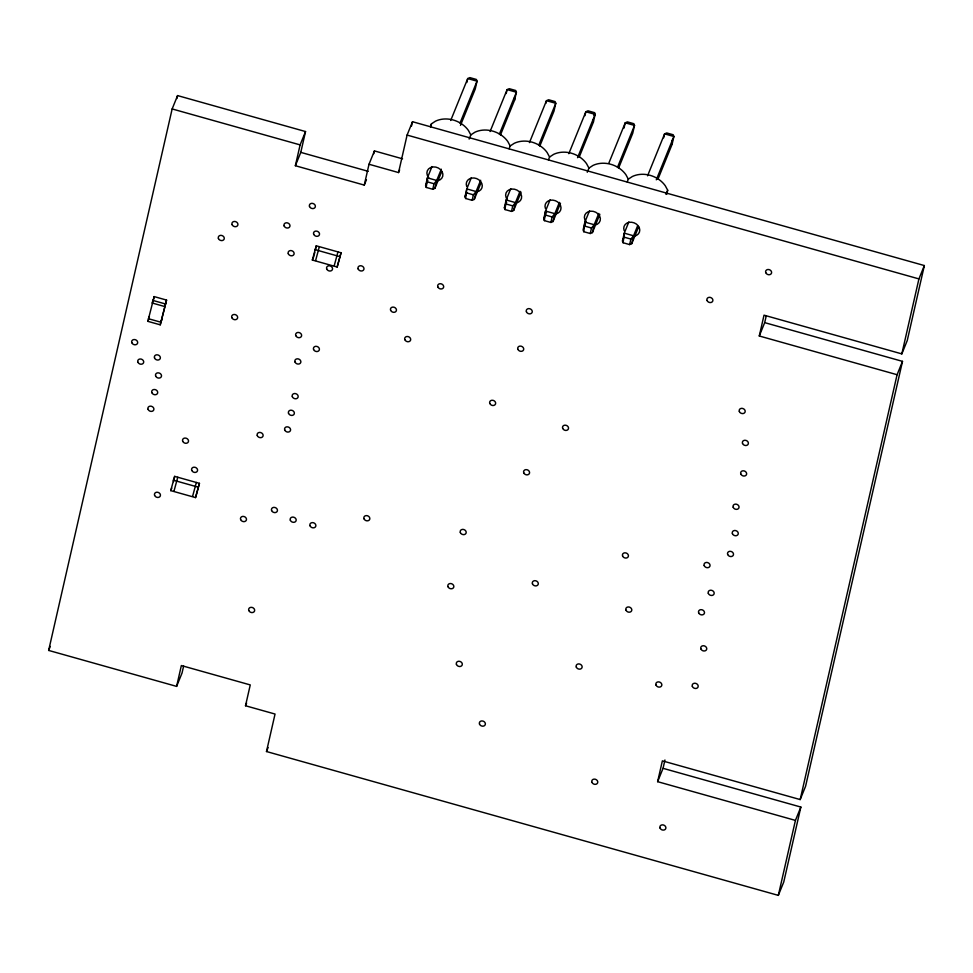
<?xml version="1.0" encoding="UTF-8"?>
<svg xmlns="http://www.w3.org/2000/svg" width="973" height="973" viewBox="0 0 973 973"><rect width="100%" height="100%" fill="white"/><g stroke="black" fill="none" stroke-linecap="round" stroke-linejoin="round"><path stroke-width="1.46" d="M183.617 666.091L182.036 673.036L176.612 686.391L48.65 650.426L172.148 108.94L177.573 95.585L305.534 131.55L300.779 152.372L295.366 165.726L364.267 185.089L366.432 179.75M176.891 98.541L177.573 95.585M147.847 321.345L154.16 296.595L166.565 300.085L160.253 324.824L147.847 321.345L149.38 317.587M153.564 299.222L154.16 296.595M160.253 324.824L166.565 300.085M170.737 490.623L174.654 476.369L199.453 483.338L195.537 497.592L170.737 490.623L171.759 488.118M173.462 481.611L174.654 476.369M195.537 497.592L199.453 483.338M176.612 686.391L181.355 665.556L250.256 684.919L245.512 705.753L275.043 714.048L266.493 751.533L778.327 895.379L783.751 882.025L800.852 807.055L663.051 768.329L657.626 781.672L795.428 820.397L800.852 807.055M295.366 165.726L300.11 144.892L305.534 131.55M312.345 260.046L316.261 245.804L341.061 252.773L337.144 267.016L312.345 260.046L313.865 256.3M314.17 254.987L314.766 252.36M315.361 249.733L316.261 245.804M337.144 267.016L341.061 252.773M364.267 185.089L369.01 164.255L374.435 150.912L402.554 158.818M373.802 153.685L374.435 150.912M369.01 164.255L398.541 172.562L407.091 135.077L412.516 121.722L924.35 265.556L907.25 340.538L901.825 353.892L764.024 315.167L759.281 335.989L897.082 374.714L902.494 361.36L764.693 322.635L759.281 335.989M411.53 126.04L412.516 121.722M430.784 126.782L431.453 123.826L435.515 121.163A24.216 20.105 22.1 0 1 468.402 130.406L470.823 134.894L469.132 139.066M441.778 171.43L434.919 188.336L432.778 189.261L426.259 187.436L425.615 185.721L427.415 177.84L431.988 166.578M426.259 187.436L427.415 177.84L436.707 180.455L441.292 169.193M432.778 189.261L434.031 183.751L436.707 180.455L434.919 188.336M466.833 82.486L467.733 78.558L469.874 77.621L476.381 79.445L477.025 81.16L475.238 89.042L460.484 125.371M481.149 182.498L474.289 199.392L472.148 200.329L465.641 198.492L464.985 196.777L466.785 188.908L471.358 177.645M465.641 198.492L466.785 188.908L476.089 191.523L480.662 180.26M472.148 200.329L473.401 194.819L476.089 191.523L474.289 199.392M506.203 93.554L507.103 89.613L509.244 88.689L515.751 90.513L516.408 92.228L514.608 100.097L500.426 135.04M521.09 192.155L513.659 210.46L511.518 211.396L505.011 209.56L504.367 207.845L506.155 199.976L510.728 188.713M505.011 209.56L506.155 199.976L515.459 202.591L520.032 191.328M511.518 211.396L512.771 205.875L515.459 202.591L513.659 210.46M545.877 103.308L546.473 100.681L548.614 99.757L555.133 101.581L555.778 103.296L553.978 111.165L539.796 146.108M560.472 203.223L553.029 221.528L550.888 222.452L544.381 220.628L543.737 218.913L545.525 211.044L550.098 199.769M544.381 220.628L545.525 211.044L554.829 213.659L559.402 202.384M550.888 222.452L552.153 216.943L554.829 213.659L553.029 221.528M584.955 115.678L585.843 111.749L587.984 110.813L594.503 112.649L595.148 114.364L593.348 122.233L579.166 157.176M593.871 115.398L594.503 112.649M599.842 214.279L592.411 232.583L590.258 233.52L583.751 231.696L584.895 222.099L589.48 210.837M590.258 233.52L591.523 228.01L594.199 224.714L598.772 213.452M592.411 232.583L594.199 224.714L584.895 222.099L583.107 229.981L583.751 231.696M624.021 128.059L625.225 122.817L627.366 121.88L633.873 123.705L634.518 125.42L632.73 133.301L618.536 168.232M638.641 226.758L631.781 243.651L629.64 244.588L623.121 242.751L622.477 241.036L624.277 233.167L628.85 221.905M623.121 242.751L624.277 233.167L633.569 235.782L637.57 225.931M629.64 244.588L630.893 239.078L633.569 235.782L631.781 243.651M663.695 137.813L664.595 133.873L666.736 132.948L673.243 134.773L673.888 136.488L672.1 144.357L657.906 179.3M666.748 194.332L667.685 190.222L665.264 185.734A24.216 20.105 22.1 0 0 632.377 176.49L628.315 179.154L627.184 181.939M657.626 781.672L662.37 760.85L800.183 799.575L805.595 786.22L902.494 361.36M663.051 768.329L664.948 759.998M764.693 322.635L766.286 315.69M778.327 895.379L795.428 820.397M800.183 799.575L897.082 374.714M901.825 353.892L918.926 278.91L924.35 265.556M153.393 299.635L152.043 302.98L164.437 306.459L165.969 302.712M149.416 316.359L148.455 318.718L160.849 322.209L162.382 318.451M48.65 650.426L50.28 646.425M177.755 477.244L174.009 491.073M196.351 482.462L192.605 496.303M319.363 246.668L315.617 260.509M337.959 251.898L334.213 265.738M398.541 172.562L399.623 169.886M430.321 126.612L431.453 123.826M450.706 120.482L467.733 78.558L477.025 81.16L460.01 123.097M425.615 185.721L427.901 180.09M245.512 705.753L246.595 703.078M490.076 131.55L507.103 89.613L516.408 92.228L499.38 134.165M464.985 196.777L466.699 192.557M509.074 148.747L510.193 145.962L514.255 143.299A24.216 20.105 22.1 0 1 547.142 152.53L549.575 157.03L548.444 159.803M266.493 751.533L268.11 747.532M529.446 142.605L546.473 100.681L555.778 103.296L538.75 145.22M504.367 207.845L506.653 202.214M568.828 153.673L585.843 111.749L595.148 114.364L577.561 157.687M543.737 218.913L546.595 211.871M587.254 172.257L588.945 168.086L593.007 165.422A24.216 20.105 22.1 0 1 625.882 174.666L628.315 179.154M608.757 163.342L625.225 122.817L634.518 125.42L617.49 167.356M583.678 228.57L585.393 224.349M647.568 175.809L664.595 133.873L673.888 136.488L656.301 179.81M622.477 241.036L624.192 236.816M665.994 194.393L667.685 190.222M470.823 134.894L474.885 132.231A24.216 20.105 22.1 0 1 507.772 141.474L510.193 145.962M549.575 157.03L553.637 154.354A24.216 20.105 22.1 0 1 586.512 163.598L588.945 168.086M407.091 135.077L918.926 278.91M172.148 108.94L300.11 144.892M427.524 181.927L434.031 183.751M466.894 192.982L473.401 194.819M506.264 204.05L512.771 205.875M545.634 215.118L552.153 216.943M585.004 226.186L591.523 228.01M624.386 237.242L630.893 239.078M300.779 152.372L368.244 171.333M314.741 249.55L339.541 256.531M152.639 300.353L165.045 303.844M173.133 480.127L197.933 487.096M671.99 140.282L672.1 144.357M593.275 119.509L593.348 122.233M514.535 97.385L514.608 100.097M545.427 208.514A8.198 6.811 22.1 0 1 550.39 200.231A8.198 6.811 22.1 0 1 560.582 205.692A8.198 6.811 22.1 0 1 555.632 213.987M586.16 221.856A8.198 6.811 22.1 0 1 588.069 211.81A8.198 6.811 22.1 0 1 599.599 215.957A8.198 6.811 22.1 0 1 595.002 225.043M624.167 230.65A8.198 6.811 22.1 0 1 629.13 222.355A8.198 6.811 22.1 0 1 639.334 227.816A8.198 6.811 22.1 0 1 634.372 236.111M466.687 186.39A8.198 6.811 22.1 0 1 471.637 178.095A8.198 6.811 22.1 0 1 481.842 183.556A8.198 6.811 22.1 0 1 476.879 191.851M507.42 199.733A8.198 6.811 22.1 0 1 509.329 189.674A8.198 6.811 22.1 0 1 520.859 193.834A8.198 6.811 22.1 0 1 516.262 202.919M428.679 177.609A8.198 6.811 22.1 0 1 430.589 167.551A8.198 6.811 22.1 0 1 442.119 171.698A8.198 6.811 22.1 0 1 437.509 180.783M148.042 409.317A3.089 2.554 22.1 0 0 153.175 410.752A3.089 2.554 22.1 0 0 151.472 406.276A3.089 2.554 22.1 0 0 148.042 409.317M288.519 413.343A3.089 2.554 22.1 0 0 293.639 414.79A3.089 2.554 22.1 0 0 291.936 410.314A3.089 2.554 22.1 0 0 288.519 413.343M131.817 342.703A3.089 2.554 22.1 0 0 136.95 344.15A3.089 2.554 22.1 0 0 135.235 339.662A3.089 2.554 22.1 0 0 131.817 342.703M732.401 533.654A3.089 2.554 22.1 0 0 737.534 535.101A3.089 2.554 22.1 0 0 735.831 530.613A3.089 2.554 22.1 0 0 732.401 533.654M733.192 507.286A3.089 2.554 22.1 0 0 738.325 508.721A3.089 2.554 22.1 0 0 736.61 504.245A3.089 2.554 22.1 0 0 733.192 507.286M248.796 610.497A3.089 2.554 22.1 0 0 253.929 611.932A3.089 2.554 22.1 0 0 252.214 607.456A3.089 2.554 22.1 0 0 248.796 610.497M271.601 510.533A3.089 2.554 22.1 0 0 276.721 511.968A3.089 2.554 22.1 0 0 275.018 507.492A3.089 2.554 22.1 0 0 271.601 510.533M739.334 411.494A3.089 2.554 22.1 0 0 744.467 412.941A3.089 2.554 22.1 0 0 742.752 408.465A3.089 2.554 22.1 0 0 739.334 411.494M218.426 238.519A3.089 2.554 22.1 0 0 223.547 239.954A3.089 2.554 22.1 0 0 221.844 235.478A3.089 2.554 22.1 0 0 218.426 238.519M742.521 443.433A3.089 2.554 22.1 0 0 747.653 444.868A3.089 2.554 22.1 0 0 745.95 440.392A3.089 2.554 22.1 0 0 742.521 443.433M740.794 473.96A3.089 2.554 22.1 0 0 745.914 475.396A3.089 2.554 22.1 0 0 744.211 470.92A3.089 2.554 22.1 0 0 740.794 473.96M231.805 317.624A3.089 2.554 22.1 0 0 236.926 319.071A3.089 2.554 22.1 0 0 235.223 314.595A3.089 2.554 22.1 0 0 231.805 317.624M479.507 724.094A3.089 2.554 22.1 0 0 484.639 725.542A3.089 2.554 22.1 0 0 482.924 721.054A3.089 2.554 22.1 0 0 479.507 724.094M288.276 253.722A3.089 2.554 22.1 0 0 293.396 255.157A3.089 2.554 22.1 0 0 291.693 250.681A3.089 2.554 22.1 0 0 288.276 253.722M232.073 224.617A3.089 2.554 22.1 0 0 237.193 226.064A3.089 2.554 22.1 0 0 235.49 221.576A3.089 2.554 22.1 0 0 232.073 224.617M313.659 234.25A3.089 2.554 22.1 0 0 318.791 235.685A3.089 2.554 22.1 0 0 317.089 231.209A3.089 2.554 22.1 0 0 313.659 234.25M154.598 495.379A3.089 2.554 22.1 0 0 159.718 496.814A3.089 2.554 22.1 0 0 158.015 492.338A3.089 2.554 22.1 0 0 154.598 495.379M309.511 206.495A3.089 2.554 22.1 0 0 314.644 207.942A3.089 2.554 22.1 0 0 312.941 203.466A3.089 2.554 22.1 0 0 309.511 206.495M456.446 664.425A3.089 2.554 22.1 0 0 461.579 665.873A3.089 2.554 22.1 0 0 459.864 661.385A3.089 2.554 22.1 0 0 456.446 664.425M526.405 311.774A3.089 2.554 22.1 0 0 531.538 313.221A3.089 2.554 22.1 0 0 529.823 308.733A3.089 2.554 22.1 0 0 526.405 311.774M707.043 300.487A3.089 2.554 22.1 0 0 712.163 301.922A3.089 2.554 22.1 0 0 710.46 297.446A3.089 2.554 22.1 0 0 707.043 300.487M576.284 667.077A3.089 2.554 22.1 0 0 581.416 668.512A3.089 2.554 22.1 0 0 579.713 664.036A3.089 2.554 22.1 0 0 576.284 667.077M404.829 339.662A3.089 2.554 22.1 0 0 409.961 341.097A3.089 2.554 22.1 0 0 408.259 336.622A3.089 2.554 22.1 0 0 404.829 339.662M358.125 268.913A3.089 2.554 22.1 0 0 363.257 270.348A3.089 2.554 22.1 0 0 361.542 265.872A3.089 2.554 22.1 0 0 358.125 268.913M517.855 349.258A3.089 2.554 22.1 0 0 522.988 350.694A3.089 2.554 22.1 0 0 521.285 346.218A3.089 2.554 22.1 0 0 517.855 349.258M390.599 310.253A3.089 2.554 22.1 0 0 395.719 311.688A3.089 2.554 22.1 0 0 394.016 307.213A3.089 2.554 22.1 0 0 390.599 310.253M284.128 225.943A3.089 2.554 22.1 0 0 289.261 227.39A3.089 2.554 22.1 0 0 287.558 222.914A3.089 2.554 22.1 0 0 284.128 225.943M326.697 268.937A3.089 2.554 22.1 0 0 331.829 270.385A3.089 2.554 22.1 0 0 330.115 265.909A3.089 2.554 22.1 0 0 326.697 268.937M437.814 286.877A3.089 2.554 22.1 0 0 442.946 288.324A3.089 2.554 22.1 0 0 441.243 283.836A3.089 2.554 22.1 0 0 437.814 286.877M295.768 335.612A3.089 2.554 22.1 0 0 300.9 337.047A3.089 2.554 22.1 0 0 299.197 332.571A3.089 2.554 22.1 0 0 295.768 335.612M363.987 518.767A3.089 2.554 22.1 0 0 369.108 520.202A3.089 2.554 22.1 0 0 367.405 515.726A3.089 2.554 22.1 0 0 363.987 518.767M240.623 519.558A3.089 2.554 22.1 0 0 245.755 520.993A3.089 2.554 22.1 0 0 244.041 516.517A3.089 2.554 22.1 0 0 240.623 519.558M182.669 441.219A3.089 2.554 22.1 0 0 187.789 442.654A3.089 2.554 22.1 0 0 186.086 438.178A3.089 2.554 22.1 0 0 182.669 441.219M310.022 525.761A3.089 2.554 22.1 0 0 315.143 527.208A3.089 2.554 22.1 0 0 313.44 522.732A3.089 2.554 22.1 0 0 310.022 525.761M295.001 361.98A3.089 2.554 22.1 0 0 300.134 363.428A3.089 2.554 22.1 0 0 298.419 358.94A3.089 2.554 22.1 0 0 295.001 361.98M532.45 583.836A3.089 2.554 22.1 0 0 537.57 585.272A3.089 2.554 22.1 0 0 535.868 580.796A3.089 2.554 22.1 0 0 532.45 583.836M562.662 428.339A3.089 2.554 22.1 0 0 567.794 429.786A3.089 2.554 22.1 0 0 566.091 425.298A3.089 2.554 22.1 0 0 562.662 428.339M257.273 435.588A3.089 2.554 22.1 0 0 262.394 437.023A3.089 2.554 22.1 0 0 260.691 432.547A3.089 2.554 22.1 0 0 257.273 435.588M290.331 520.239A3.089 2.554 22.1 0 0 295.464 521.674A3.089 2.554 22.1 0 0 293.749 517.198A3.089 2.554 22.1 0 0 290.331 520.239M765.751 272.647A3.089 2.554 22.1 0 0 770.884 274.094A3.089 2.554 22.1 0 0 769.181 269.618A3.089 2.554 22.1 0 0 765.751 272.647M489.784 403.418A3.089 2.554 22.1 0 0 494.916 404.865A3.089 2.554 22.1 0 0 493.202 400.377A3.089 2.554 22.1 0 0 489.784 403.418M655.984 685.041A3.089 2.554 22.1 0 0 661.105 686.488A3.089 2.554 22.1 0 0 659.402 682A3.089 2.554 22.1 0 0 655.984 685.041M625.943 610.107A3.089 2.554 22.1 0 0 631.076 611.555A3.089 2.554 22.1 0 0 629.373 607.079A3.089 2.554 22.1 0 0 625.943 610.107M523.729 472.793A3.089 2.554 22.1 0 0 528.85 474.228A3.089 2.554 22.1 0 0 527.147 469.752A3.089 2.554 22.1 0 0 523.729 472.793M313.561 349.465A3.089 2.554 22.1 0 0 318.682 350.912A3.089 2.554 22.1 0 0 316.979 346.437A3.089 2.554 22.1 0 0 313.561 349.465M137.862 362.138A3.089 2.554 22.1 0 0 142.982 363.586A3.089 2.554 22.1 0 0 141.28 359.11A3.089 2.554 22.1 0 0 137.862 362.138M704.184 565.605A3.089 2.554 22.1 0 0 709.317 567.052A3.089 2.554 22.1 0 0 707.602 562.564A3.089 2.554 22.1 0 0 704.184 565.605M708.32 593.384A3.089 2.554 22.1 0 0 713.452 594.819A3.089 2.554 22.1 0 0 711.75 590.343A3.089 2.554 22.1 0 0 708.32 593.384M698.65 612.82A3.089 2.554 22.1 0 0 703.771 614.255A3.089 2.554 22.1 0 0 702.068 609.779A3.089 2.554 22.1 0 0 698.65 612.82M154.512 357.955A3.089 2.554 22.1 0 0 159.645 359.402A3.089 2.554 22.1 0 0 157.93 354.926A3.089 2.554 22.1 0 0 154.512 357.955M700.888 648.906A3.089 2.554 22.1 0 0 706.021 650.341A3.089 2.554 22.1 0 0 704.306 645.865A3.089 2.554 22.1 0 0 700.888 648.906M155.644 376.004A3.089 2.554 22.1 0 0 160.776 377.451A3.089 2.554 22.1 0 0 159.061 372.963A3.089 2.554 22.1 0 0 155.644 376.004M692.338 686.403A3.089 2.554 22.1 0 0 697.471 687.838A3.089 2.554 22.1 0 0 695.756 683.362A3.089 2.554 22.1 0 0 692.338 686.403M151.849 392.654A3.089 2.554 22.1 0 0 156.969 394.101A3.089 2.554 22.1 0 0 155.266 389.614A3.089 2.554 22.1 0 0 151.849 392.654M727.658 554.476A3.089 2.554 22.1 0 0 732.778 555.911A3.089 2.554 22.1 0 0 731.076 551.436A3.089 2.554 22.1 0 0 727.658 554.476M292.314 396.692A3.089 2.554 22.1 0 0 297.446 398.127A3.089 2.554 22.1 0 0 295.743 393.651A3.089 2.554 22.1 0 0 292.314 396.692M460.338 532.547A3.089 2.554 22.1 0 0 465.459 533.995A3.089 2.554 22.1 0 0 463.756 529.507A3.089 2.554 22.1 0 0 460.338 532.547M447.981 586.695A3.089 2.554 22.1 0 0 453.114 588.13A3.089 2.554 22.1 0 0 451.411 583.654A3.089 2.554 22.1 0 0 447.981 586.695M191.717 470.348A3.089 2.554 22.1 0 0 196.85 471.796A3.089 2.554 22.1 0 0 195.147 467.32A3.089 2.554 22.1 0 0 191.717 470.348M591.912 782.28A3.089 2.554 22.1 0 0 597.033 783.715A3.089 2.554 22.1 0 0 595.33 779.239A3.089 2.554 22.1 0 0 591.912 782.28M622.574 555.972A3.089 2.554 22.1 0 0 627.707 557.42A3.089 2.554 22.1 0 0 625.992 552.944A3.089 2.554 22.1 0 0 622.574 555.972M284.724 429.993A3.089 2.554 22.1 0 0 289.845 431.44A3.089 2.554 22.1 0 0 288.142 426.952A3.089 2.554 22.1 0 0 284.724 429.993M660.035 828.023A3.089 2.554 22.1 0 0 665.167 829.458A3.089 2.554 22.1 0 0 663.464 824.982A3.089 2.554 22.1 0 0 660.035 828.023"/></g></svg>
